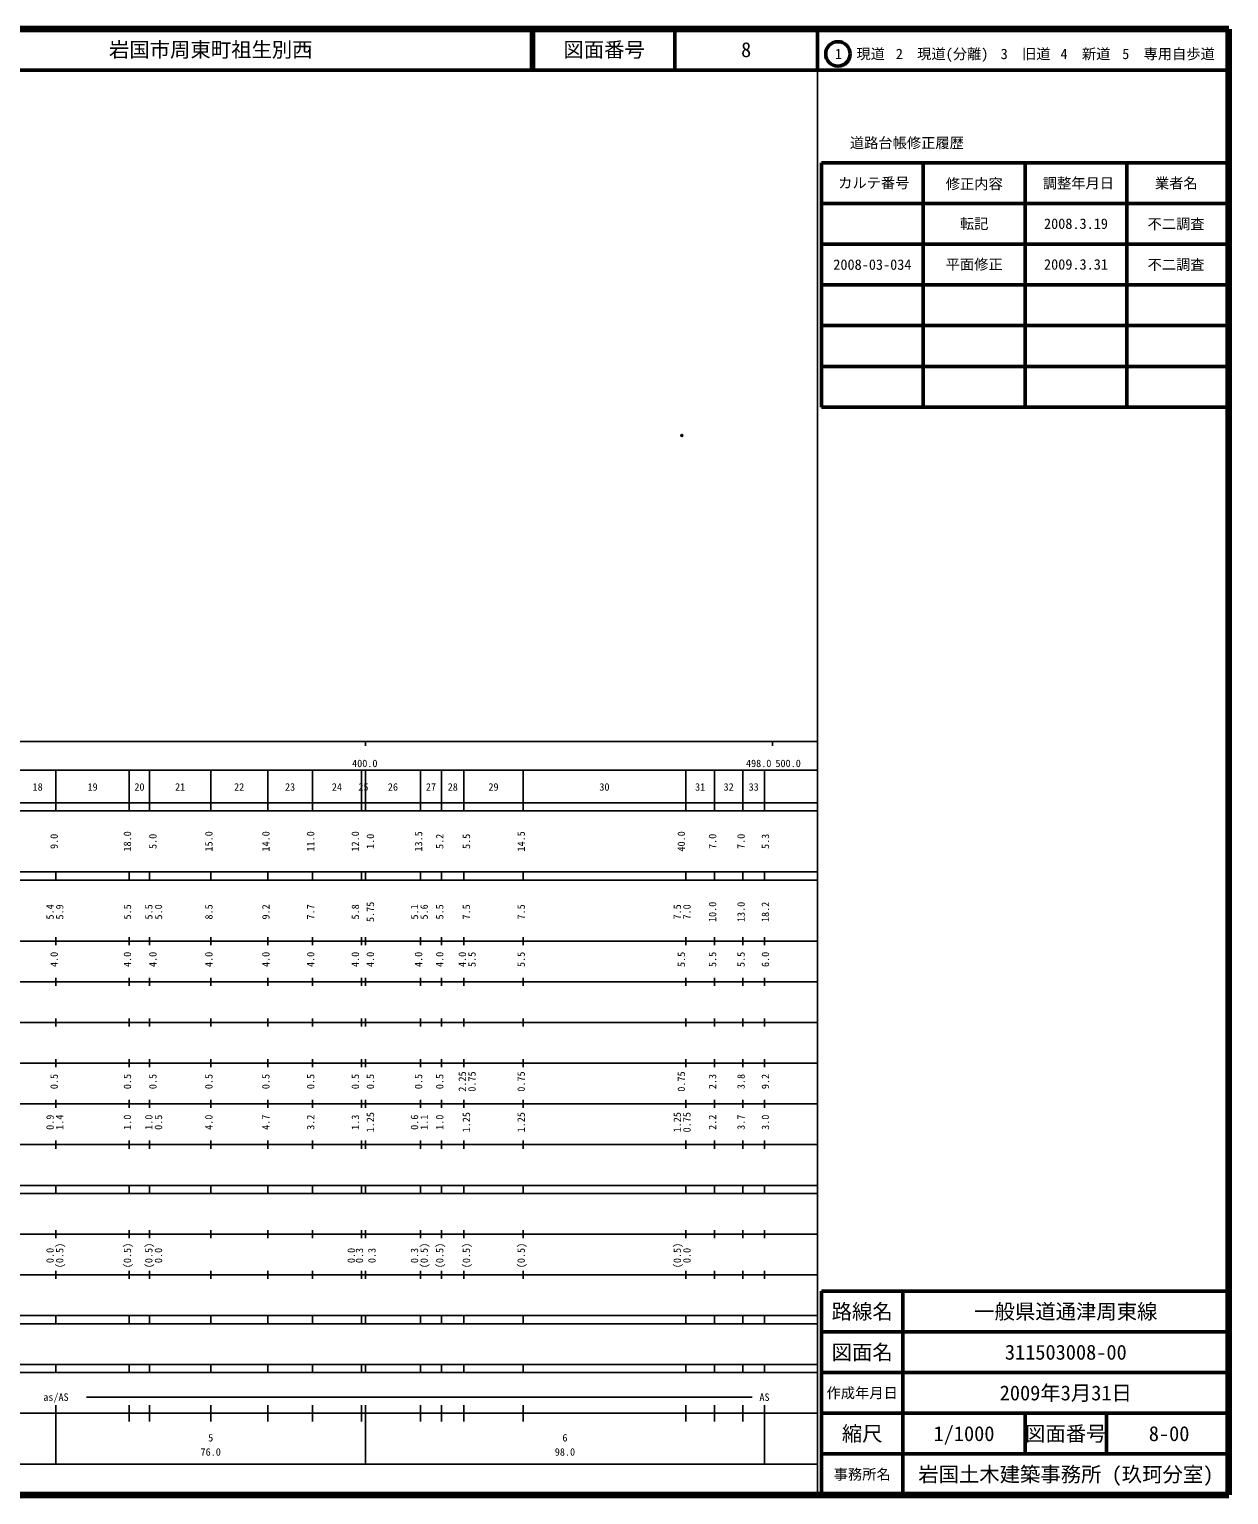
# Model space of a CAD drawing. Units: millimetres on the paper. Extents: x 40 to 680, y 20 to 380.
# Drawn here: x 385.5 to 680, y 20 to 380 of the extents above; entities that cross this region are included whole.
import ezdxf
from ezdxf.enums import TextEntityAlignment as Align

# ---------------------------------------------------------------- set-up
doc = ezdxf.new("R2010")
doc.units = ezdxf.units.MM
doc.header["$PDMODE"] = 32
doc.header["$PDSIZE"] = 0.5
doc.layers.add('M-OTRS', color=6, linetype='Continuous')
doc.layers.add('M-TTL-TXT', color=7, linetype='Continuous')
for name, color, linetype, lineweight in [('M-TTL', 2, 'Continuous', 140), ('M-TTL-BAND', 7, 'Continuous', 25), ('M-TTL-FRAM', 2, 'Continuous', 50), ('M-TTL-LINE', 7, 'Continuous', 50)]:
    doc.layers.add(name, color=color, linetype=linetype, lineweight=lineweight)
doc.styles.add('ＭＳ ゴシック', font='')
doc.styles.get('ＭＳ ゴシック').set_extended_font_data('MS Gothic')

msp = doc.modelspace()

# ---------------------------------------------------------------- linework, layer by layer
at = {"layer": 'M-OTRS'}
msp.add_point((545.704, 280.217), dxfattribs=at)
at = {"layer": 'M-TTL'}
for p, q in [((680, 380), (40, 380)), ((680, 20), (680, 380)), ((40, 20), (680, 20))]:
    msp.add_line(p, q, dxfattribs=at)
at = {"layer": 'M-TTL-BAND'}
for p, q in [((579, 20), (579, 370)), ((40, 205), (579, 205)), ((468, 205), (468, 204)), ((568, 205), (568, 204)), ((68, 198), (579, 198)), ((392, 188), (392, 198)), ((410, 188), (410, 198)), ((415, 188), (415, 198)), ((430, 188), (430, 198)), ((444, 188), (444, 198)), ((455, 188), (455, 198)), ((467, 188), (467, 198)), ((468, 188), (468, 198)), ((481.5, 188), (481.5, 198)), ((486.7, 188), (486.7, 198)), ((492.2, 188), (492.2, 198)), ((506.7, 188), (506.7, 198)), ((546.7, 188), (546.7, 198)), ((553.7, 188), (553.7, 198)), ((560.7, 188), (560.7, 198)), ((566, 188), (566, 198)), ((40, 190), (579, 190)), ((40, 188), (579, 188)), ((40, 173), (579, 173)), ((392, 171), (392, 173)), ((410, 171), (410, 173)), ((415, 171), (415, 173)), ((430, 171), (430, 173)), ((444, 171), (444, 173)), ((455, 171), (455, 173)), ((467, 171), (467, 173)), ((468, 171), (468, 173)), ((481.5, 171), (481.5, 173)), ((486.7, 171), (486.7, 173)), ((492.2, 171), (492.2, 173)), ((506.7, 171), (506.7, 173)), ((546.7, 171), (546.7, 173)), ((553.7, 171), (553.7, 173)), ((560.7, 171), (560.7, 173)), ((566, 171), (566, 173)), ((40, 171), (579, 171)), ((40, 156), (579, 156)), ((392, 155), (392, 157)), ((410, 155), (410, 157)), ((415, 155), (415, 157)), ((430, 155), (430, 157)), ((444, 155), (444, 157)), ((455, 155), (455, 157)), ((467, 155), (467, 157)), ((468, 155), (468, 157)), ((481.5, 155), (481.5, 157)), ((486.7, 155), (486.7, 157)), ((492.2, 155), (492.2, 157)), ((506.7, 155), (506.7, 157)), ((546.7, 155), (546.7, 157)), ((553.7, 155), (553.7, 157)), ((560.7, 155), (560.7, 157)), ((566, 155), (566, 157)), ((46, 146), (579, 146)), ((392, 145), (392, 147)), ((410, 145), (410, 147)), ((415, 145), (415, 147)), ((430, 145), (430, 147)), ((444, 145), (444, 147)), ((455, 145), (455, 147)), ((467, 145), (467, 147)), ((468, 145), (468, 147)), ((481.5, 145), (481.5, 147)), ((486.7, 145), (486.7, 147)), ((492.2, 145), (492.2, 147)), ((506.7, 145), (506.7, 147)), ((546.7, 145), (546.7, 147)), ((553.7, 145), (553.7, 147)), ((560.7, 145), (560.7, 147)), ((566, 145), (566, 147)), ((392, 135), (392, 137)), ((410, 135), (410, 137)), ((415, 135), (415, 137)), ((430, 135), (430, 137)), ((444, 135), (444, 137)), ((455, 135), (455, 137)), ((467, 135), (467, 137)), ((468, 135), (468, 137)), ((481.5, 135), (481.5, 137)), ((486.7, 135), (486.7, 137)), ((492.2, 135), (492.2, 137)), ((506.7, 135), (506.7, 137)), ((546.7, 135), (546.7, 137)), ((553.7, 135), (553.7, 137)), ((560.7, 135), (560.7, 137)), ((566, 135), (566, 137)), ((52, 136), (579, 136)), ((46, 126), (579, 126)), ((392, 125), (392, 127)), ((410, 125), (410, 127)), ((415, 125), (415, 127)), ((430, 125), (430, 127)), ((444, 125), (444, 127)), ((455, 125), (455, 127)), ((467, 125), (467, 127)), ((468, 125), (468, 127)), ((481.5, 125), (481.5, 127)), ((486.7, 125), (486.7, 127)), ((492.2, 125), (492.2, 127)), ((506.7, 125), (506.7, 127)), ((546.7, 125), (546.7, 127)), ((553.7, 125), (553.7, 127)), ((560.7, 125), (560.7, 127)), ((566, 125), (566, 127)), ((52, 116), (579, 116)), ((392, 115), (392, 117)), ((410, 115), (410, 117)), ((415, 115), (415, 117)), ((430, 115), (430, 117)), ((444, 115), (444, 117)), ((455, 115), (455, 117)), ((467, 115), (467, 117)), ((468, 115), (468, 117)), ((481.5, 115), (481.5, 117)), ((486.7, 115), (486.7, 117)), ((492.2, 115), (492.2, 117)), ((506.7, 115), (506.7, 117)), ((546.7, 115), (546.7, 117)), ((553.7, 115), (553.7, 117)), ((560.7, 115), (560.7, 117)), ((566, 115), (566, 117)), ((46, 106), (579, 106)), ((392, 105), (392, 107)), ((410, 105), (410, 107)), ((415, 105), (415, 107)), ((430, 105), (430, 107)), ((444, 105), (444, 107)), ((455, 105), (455, 107)), ((467, 105), (467, 107)), ((468, 105), (468, 107)), ((481.5, 105), (481.5, 107)), ((486.7, 105), (486.7, 107)), ((492.2, 105), (492.2, 107)), ((506.7, 105), (506.7, 107)), ((546.7, 105), (546.7, 107)), ((553.7, 105), (553.7, 107)), ((560.7, 105), (560.7, 107)), ((566, 105), (566, 107)), ((40, 96), (579, 96)), ((40, 94), (579, 94)), ((392, 94), (392, 96)), ((410, 94), (410, 96)), ((415, 94), (415, 96)), ((430, 94), (430, 96)), ((444, 94), (444, 96)), ((455, 94), (455, 96)), ((467, 94), (467, 96)), ((468, 94), (468, 96)), ((481.5, 94), (481.5, 96)), ((486.7, 94), (486.7, 96)), ((492.2, 94), (492.2, 96)), ((506.7, 94), (506.7, 96)), ((546.7, 94), (546.7, 96)), ((553.7, 94), (553.7, 96)), ((560.7, 94), (560.7, 96)), ((566, 94), (566, 96)), ((49, 84), (579, 84)), ((392, 83), (392, 85)), ((410, 83), (410, 85)), ((415, 83), (415, 85)), ((430, 83), (430, 85)), ((444, 83), (444, 85)), ((455, 83), (455, 85)), ((467, 83), (467, 85)), ((468, 83), (468, 85)), ((481.5, 83), (481.5, 85)), ((486.7, 83), (486.7, 85)), ((492.2, 83), (492.2, 85)), ((506.7, 83), (506.7, 85)), ((546.7, 83), (546.7, 85)), ((553.7, 83), (553.7, 85)), ((560.7, 83), (560.7, 85)), ((566, 83), (566, 85)), ((40, 74), (579, 74)), ((392, 73), (392, 75)), ((410, 73), (410, 75)), ((415, 73), (415, 75)), ((430, 73), (430, 75)), ((444, 73), (444, 75)), ((455, 73), (455, 75)), ((467, 73), (467, 75)), ((468, 73), (468, 75)), ((481.5, 73), (481.5, 75)), ((486.7, 73), (486.7, 75)), ((492.2, 73), (492.2, 75)), ((506.7, 73), (506.7, 75)), ((546.7, 73), (546.7, 75)), ((553.7, 73), (553.7, 75)), ((560.7, 73), (560.7, 75)), ((566, 73), (566, 75)), ((40, 64), (579, 64)), ((40, 62), (579, 62)), ((392, 62), (392, 64)), ((410, 62), (410, 64)), ((415, 62), (415, 64)), ((430, 62), (430, 64)), ((444, 62), (444, 64)), ((455, 62), (455, 64)), ((467, 62), (467, 64)), ((468, 62), (468, 64)), ((481.5, 62), (481.5, 64)), ((486.7, 62), (486.7, 64)), ((492.2, 62), (492.2, 64)), ((506.7, 62), (506.7, 64)), ((546.7, 62), (546.7, 64)), ((553.7, 62), (553.7, 64)), ((560.7, 62), (560.7, 64)), ((566, 62), (566, 64)), ((40, 52), (579, 52)), ((392, 50), (392, 52)), ((410, 50), (410, 52)), ((415, 50), (415, 52)), ((430, 50), (430, 52)), ((444, 50), (444, 52)), ((455, 50), (455, 52)), ((467, 50), (467, 52)), ((468, 50), (468, 52)), ((481.5, 50), (481.5, 52)), ((486.7, 50), (486.7, 52)), ((492.2, 50), (492.2, 52)), ((506.7, 50), (506.7, 52)), ((546.7, 50), (546.7, 52)), ((553.7, 50), (553.7, 52)), ((560.7, 50), (560.7, 52)), ((566, 50), (566, 52)), ((40, 50), (579, 50)), ((399.5, 44), (563, 44)), ((40, 40), (579, 40)), ((392, 27.5), (392, 42)), ((410, 38), (410, 42)), ((415, 38), (415, 42)), ((430, 38), (430, 42)), ((444, 38), (444, 42)), ((455, 38), (455, 42)), ((467, 38), (467, 42)), ((468, 27.5), (468, 42)), ((481.5, 38), (481.5, 42)), ((486.7, 38), (486.7, 42)), ((492.2, 38), (492.2, 42)), ((506.7, 38), (506.7, 42)), ((546.7, 38), (546.7, 42)), ((553.7, 38), (553.7, 42)), ((560.7, 38), (560.7, 42)), ((566, 27.5), (566, 42)), ((68, 27.5), (579, 27.5))]:
    msp.add_line(p, q, dxfattribs=at)
at = {"layer": 'M-TTL-FRAM'}
for p, q in [((580, 347.197), (580, 287.197)), ((580, 347.197), (680, 347.197)), ((580, 287.197), (680, 287.197)), ((680, 70), (580, 70)), ((580, 70), (580, 20))]:
    msp.add_line(p, q, dxfattribs=at)
at = {"layer": 'M-TTL-LINE'}
for p, q in [((508.747, 380), (508.747, 370)), ((509.247, 380), (509.247, 370)), ((543.997, 380), (543.997, 370)), ((579, 380), (579, 370)), ((40, 370), (680, 370)), ((605, 347.197), (605, 287.197)), ((630, 347.197), (630, 287.197)), ((655, 347.197), (655, 287.197)), ((580, 337.197), (680, 337.197)), ((580, 327.197), (680, 327.197)), ((580, 317.197), (680, 317.197)), ((580, 307.197), (680, 307.197)), ((580, 297.197), (680, 297.197)), ((600, 70), (600, 20)), ((680, 60), (580, 60)), ((680, 50), (580, 50)), ((680, 40), (580, 40)), ((630, 40), (630, 30)), ((650, 40), (650, 30)), ((680, 30), (580, 30))]:
    msp.add_line(p, q, dxfattribs=at)
msp.add_circle((584.031, 373.958), 3, dxfattribs=at)

# ---------------------------------------------------------------- texts
at = {"layer": 'M-TTL-BAND', "style": 'ＭＳ ゴシック'}
for s, p in [('400.0', (467.844, 198.195)), ('498.0', (564.572, 198.195)), ('500.0', (571.807, 198.195)), ('18', (387.5, 192.405)), ('19', (401, 192.405)), ('20', (412.5, 192.405)), ('21', (422.5, 192.405)), ('22', (437, 192.405)), ('23', (449.5, 192.405)), ('24', (461, 192.405)), ('25', (467.5, 192.405)), ('26', (474.75, 192.405)), ('27', (484.1, 192.405)), ('28', (489.45, 192.405)), ('29', (499.45, 192.405)), ('30', (526.7, 192.405)), ('31', (550.2, 192.405)), ('32', (557.2, 192.405)), ('33', (563.35, 192.405)), ('as/AS', (392, 42.5)), ('AS', (566, 42.5)), ('5', (430, 32.523)), ('6', (517, 32.523)), ('76.0', (430, 29.033)), ('98.0', (517, 29.033))]:
    msp.add_text(s, height=1.833, dxfattribs=at).set_placement(p, align=Align.BOTTOM_CENTER)
for s, p in [('9.0', (393, 180.5)), ('18.0', (411, 180.5)), ('5.0', (417.253, 180.5)), ('15.0', (431, 180.5)), ('14.0', (445, 180.5)), ('11.0', (456, 180.5)), ('12.0', (466.98, 180.5)), ('1.0', (470.671, 180.5)), ('13.5', (482.5, 180.5)), ('5.2', (487.7, 180.5)), ('5.5', (494.25, 180.5)), ('14.5', (507.7, 180.5)), ('40.0', (547.039, 180.5)), ('7.0', (554.7, 180.5)), ('7.0', (561.7, 180.5)), ('5.3', (567.68, 180.5)), ('5.4', (392, 163.174)), ('5.9', (394.37, 163.174)), ('5.5', (411, 163.174)), ('5.5', (416.253, 163.174)), ('5.0', (418.623, 163.174)), ('8.5', (431, 163.174)), ('9.2', (445, 163.174)), ('7.7', (456, 163.174)), ('5.8', (466.98, 163.174)), ('5.75', (470.671, 163.174)), ('5.1', (481.5, 163.174)), ('5.6', (483.87, 163.174)), ('5.5', (487.7, 163.174)), ('7.5', (494.25, 163.174)), ('7.5', (507.7, 163.174)), ('7.5', (546.039, 163.174)), ('7.0', (548.409, 163.174)), ('10.0', (554.7, 163.174)), ('13.0', (561.7, 163.174)), ('18.2', (567.68, 163.174)), ('4.0', (393, 151.5)), ('4.0', (411, 151.5)), ('4.0', (417.253, 151.5)), ('4.0', (431, 151.5)), ('4.0', (445, 151.5)), ('4.0', (456, 151.5)), ('4.0', (466.98, 151.5)), ('4.0', (470.671, 151.5)), ('4.0', (482.5, 151.5)), ('4.0', (487.7, 151.5)), ('4.0', (493.25, 151.5)), ('5.5', (495.62, 151.5)), ('5.5', (507.7, 151.5)), ('5.5', (547.039, 151.5)), ('5.5', (554.7, 151.5)), ('5.5', (561.7, 151.5)), ('6.0', (567.68, 151.5)), ('0.5', (393, 121.5)), ('0.5', (411, 121.5)), ('0.5', (417.253, 121.5)), ('0.5', (431, 121.5)), ('0.5', (445, 121.5)), ('0.5', (456, 121.5)), ('0.5', (466.98, 121.5)), ('0.5', (470.671, 121.5)), ('0.5', (482.5, 121.5)), ('0.5', (487.7, 121.5)), ('2.25', (493.25, 121.5)), ('0.75', (495.62, 121.5)), ('0.75', (507.7, 121.5)), ('0.75', (547.039, 121.5)), ('2.3', (554.7, 121.5)), ('3.8', (561.7, 121.5)), ('9.2', (567.68, 121.5)), ('0.9', (392, 111.5)), ('1.4', (394.37, 111.5)), ('1.0', (411, 111.5)), ('1.0', (416.253, 111.5)), ('0.5', (418.623, 111.5)), ('4.0', (431, 111.5)), ('4.7', (445, 111.5)), ('3.2', (456, 111.5)), ('1.3', (466.98, 111.5)), ('1.25', (470.671, 111.5)), ('0.6', (481.5, 111.5)), ('1.1', (483.87, 111.5)), ('1.0', (487.7, 111.5)), ('1.25', (494.25, 111.5)), ('1.25', (507.7, 111.5)), ('1.25', (546.039, 111.5)), ('0.75', (548.409, 111.5)), ('2.2', (554.7, 111.5)), ('3.7', (561.7, 111.5)), ('3.0', (567.68, 111.5)), ('0.0', (392, 78.764)), ('(0.5)', (394.37, 78.764)), ('(0.5)', (411, 78.764)), ('(0.5)', (416.253, 78.764)), ('0.0', (418.623, 78.764)), ('0.0', (465.98, 78.764)), ('0.3', (467.98, 78.764)), ('0.3', (471.041, 78.764)), ('0.3', (481.5, 78.764)), ('(0.5)', (483.87, 78.764)), ('(0.5)', (487.7, 78.764)), ('(0.5)', (494.25, 78.764)), ('(0.5)', (507.7, 78.764)), ('(0.5)', (546.039, 78.764)), ('0.0', (548.409, 78.764))]:
    msp.add_text(s, height=1.833, rotation=90, dxfattribs=at).set_placement(p, align=Align.BOTTOM_CENTER)
at = {"layer": 'M-TTL-TXT', "style": 'ＭＳ ゴシック'}
msp.add_text('岩国市周東町祖生別西', height=3.666, dxfattribs=at).set_placement((405.024, 375), align=Align.MIDDLE_LEFT)
for s, height, p in [('図面番号', 3.666, (526.622, 375)), ('8', 3.666, (561.497, 375)), ('1\u3000現道', 2.566, (589.448, 373.958)), ('2\u3000現道(分離)', 2.566, (609.619, 373.958)), ('3\u3000旧道', 2.566, (630.121, 373.958)), ('4\u3000新道', 2.566, (644.824, 373.958)), ('5\u3000専用自歩道', 2.566, (665.228, 373.958)), ('道路台帳修正履歴', 2.566, (600.968, 352.113)), ('カルテ番号', 2.566, (592.839, 342.277)), ('修正内容', 2.566, (617.509, 342.023)), ('調整年月日', 2.566, (643.089, 342.197)), ('業者名', 2.566, (667.134, 342.197)), ('転記', 2.566, (617.5, 332.245)), ('2008.3.19', 2.566, (642.5, 332.245)), ('不二調査', 2.566, (667.077, 332.189)), ('2008-03-034', 2.566, (592.5, 322.197)), ('平面修正', 2.566, (617.5, 322.245)), ('2009.3.31', 2.566, (642.5, 322.245)), ('不二調査', 2.566, (667.077, 322.189)), ('路線名', 3.666, (590, 65)), ('路線名', 3.666, (590, 65)), ('一般県道通津周東線', 3.666, (640, 65)), ('図面名', 3.666, (590, 55)), ('図面名', 3.666, (590, 55)), ('311503008-00', 3.666, (640, 55)), ('2009年3月31日', 3.666, (640, 45)), ('作成年月日', 2.566, (590, 45)), ('作成年月日', 2.566, (590, 45)), ('縮尺', 3.666, (590, 35)), ('縮尺', 3.666, (590, 35)), ('1/1000', 3.666, (615, 35)), ('図面番号', 3.666, (640, 35)), ('図面番号', 3.666, (640, 35)), (' 8-00', 3.666, (664.125, 35)), ('事務所名', 2.566, (590, 25)), ('事務所名', 2.566, (590, 25)), ('岩国土木建築事務所 (玖珂分室)', 3.666, (640, 25))]:
    msp.add_text(s, height=height, dxfattribs=at).set_placement(p, align=Align.MIDDLE_CENTER)

doc.saveas('drawing.dxf')
